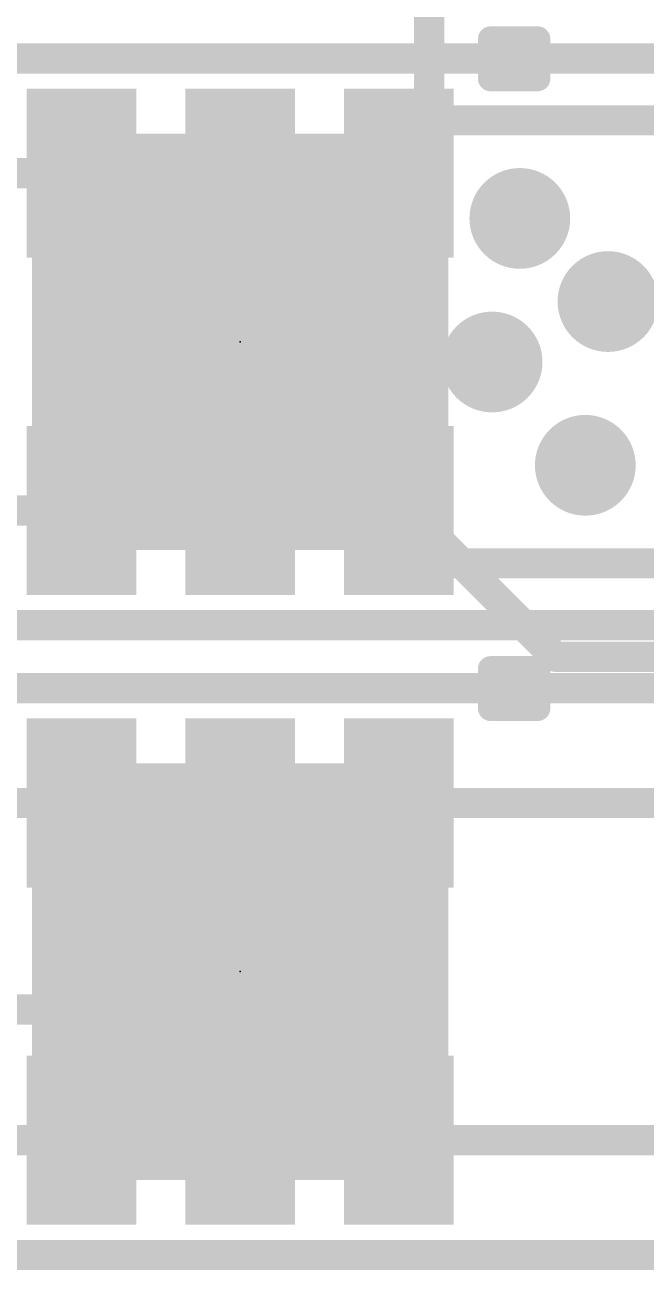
# Model space of a CAD drawing. Extents: x 0 to 108, y -62 to 34.
# Drawn here: x 11.3 to 14.43, y 15.96 to 22.24 of the extents above; entities that cross this region are included whole.
import ezdxf

# ---------------------------------------------------------------- set-up
doc = ezdxf.new("R2010")
doc.units = 0
for name, color, linetype in [('1', 12, 'CONTINUOUS'), ('16', 132, 'CONTINUOUS'), ('18', 110, 'CONTINUOUS'), ('21', 253, 'CONTINUOUS'), ('23', 53, 'CONTINUOUS'), ('29', 253, 'CONTINUOUS'), ('39', 12, 'CONTINUOUS'), ('51', 253, 'CONTINUOUS')]:
    doc.layers.add(name, color=color, linetype=linetype)

# ---------------------------------------------------------------- blocks, each defined once
blk = doc.blocks.new('RECT')
blk.add_solid([(-0.5, -0.5), (0.5, -0.5), (-0.5, 0.5), (0.5, 0.5)])
blk = doc.blocks.new('ROUNDV')
at = {"const_width": 0.5}
blk.add_lwpolyline([(0, -0.25, 1), (0, 0.25, 1), (0, -0.25)], format="xyb", dxfattribs=at)

msp = doc.modelspace()

# ---------------------------------------------------------------- linework, layer by layer
at = {"layer": '1', "const_width": 0.1524}
for points in [[(32.0675, 22.0663), (8.255, 22.0663)], [(13.2587, 21.7542), (13.1825, 21.678)], [(14.7194, 21.7542), (13.2587, 21.7542)], [(13.1825, 21.678), (13.1825, 21.4875)], [(11.5825, 21.4875), (10.0075, 21.4875)], [(12.3825, 21.4875), (12.3825, 21.0185)], [(12.3825, 19.7875), (12.3825, 20.2883)], [(10.0075, 19.7875), (11.5825, 19.7875)], [(13.1825, 19.7875), (13.1825, 19.5589)], [(13.1825, 19.5589), (13.2206, 19.5208)], [(13.2206, 19.5208), (14.7448, 19.5208)], [(8.5725, 19.2088), (32.2263, 19.2088)], [(32.0675, 18.8912), (8.255, 18.8912)], [(10.0075, 18.3125), (11.5825, 18.3125)], [(12.3825, 18.3125), (12.3825, 17.8435)], [(13.1825, 18.3125), (14.7575, 18.3125)], [(9.4298, 17.272), (12.2238, 17.272)], [(12.2238, 17.272), (12.3825, 17.1133)], [(12.3825, 17.1133), (12.3825, 16.6125)], [(11.5825, 16.6125), (10.0075, 16.6125)], [(14.7575, 16.6125), (13.1825, 16.6125)], [(8.5725, 16.0338), (32.2263, 16.0338)]]:
    msp.add_lwpolyline(points, dxfattribs=at)
at = {"layer": '1', "const_width": 0.0762}
for points in [[(13.2587, 21.7923, 1), (13.2587, 21.7161)], [(13.2856, 21.7273, 1), (13.2318, 21.7811)], [(13.2206, 21.678, 1), (13.1444, 21.678)], [(13.1556, 21.7049, 1), (13.2094, 21.6511)], [(11.5825, 21.4494, 1), (11.5825, 21.5256)], [(12.4206, 21.4875, 1), (12.3444, 21.4875)], [(13.1444, 21.4875, 1), (13.2206, 21.4875)], [(12.3444, 21.0185, 1), (12.4206, 21.0185)], [(12.4206, 20.2883, 1), (12.3444, 20.2883)], [(11.5825, 19.7494, 1), (11.5825, 19.8256)], [(13.2206, 19.7875, 1), (13.1444, 19.7875)], [(12.3444, 19.7875, 1), (12.4206, 19.7875)], [(13.1444, 19.5589, 1), (13.2206, 19.5589)], [(13.2094, 19.5858, 1), (13.1556, 19.532)], [(13.2206, 19.5589, 1), (13.2206, 19.4827)], [(13.1937, 19.4939, 1), (13.2475, 19.5477)], [(11.5825, 18.2744, 1), (11.5825, 18.3506)], [(12.4206, 18.3125, 1), (12.3444, 18.3125)], [(13.1825, 18.3506, 1), (13.1825, 18.2744)], [(12.3444, 17.8435, 1), (12.4206, 17.8435)], [(12.2507, 17.2989, 1), (12.1968, 17.2451)], [(12.2238, 17.2339, 1), (12.2238, 17.3101)], [(12.4206, 17.1133, 1), (12.3444, 17.1133)], [(12.3556, 17.0863, 1), (12.4094, 17.1402)], [(11.5825, 16.5744, 1), (11.5825, 16.6506)], [(12.3444, 16.6125, 1), (12.4206, 16.6125)], [(13.1825, 16.6506, 1), (13.1825, 16.5744)]]:
    msp.add_lwpolyline(points, format="xyb", dxfattribs=at)
at = {"layer": '16', "const_width": 0.1524}
for points in [[(13.335, 25.4), (13.335, 19.685)], [(13.335, 19.685), (13.97, 19.05)], [(13.97, 19.05), (17.145, 19.05)]]:
    msp.add_lwpolyline(points, dxfattribs=at)
at = {"layer": '16', "const_width": 0.0762}
for points in [[(13.2969, 19.685, 1), (13.3731, 19.685)], [(13.3619, 19.7119, 1), (13.3081, 19.6581)], [(13.97, 19.0881, 1), (13.97, 19.0119)], [(13.9431, 19.0231, 1), (13.9969, 19.0769)]]:
    msp.add_lwpolyline(points, format="xyb", dxfattribs=at)
at = {"layer": '21', "const_width": 0.127}
for points in [[(13.6445, 22.0645), (13.6445, 22.1645)], [(13.6445, 22.1645), (13.8825, 22.1645)], [(13.8825, 22.1645), (13.8825, 21.9645)], [(13.7825, 22.0645), (13.6445, 22.0645)], [(13.6445, 21.9645), (13.6445, 22.0645)], [(13.8825, 21.9645), (13.6445, 21.9645)], [(13.6445, 18.8895), (13.6445, 18.9895)], [(13.6445, 18.9895), (13.8825, 18.9895)], [(13.8825, 18.9895), (13.8825, 18.7895)], [(13.7825, 18.8895), (13.6445, 18.8895)], [(13.6445, 18.7895), (13.6445, 18.8895)], [(13.8825, 18.7895), (13.6445, 18.7895)]]:
    msp.add_lwpolyline(points, dxfattribs=at)
at = {"layer": '21', "const_width": 0.0635}
for points in [[(13.6763, 22.1645, 1), (13.6128, 22.1645)], [(13.6445, 22.1962, 1), (13.6445, 22.1328)], [(13.9143, 22.1645, 1), (13.8507, 22.1645)], [(13.8825, 22.1328, 1), (13.8825, 22.1962)], [(13.6445, 22.0963, 1), (13.6445, 22.0328)], [(13.6763, 22.0645, 1), (13.6128, 22.0645)], [(13.7825, 22.0328, 1), (13.7825, 22.0963)], [(13.6128, 22.0645, 1), (13.6763, 22.0645)], [(13.6445, 21.9962, 1), (13.6445, 21.9328)], [(13.6128, 21.9645, 1), (13.6763, 21.9645)], [(13.8507, 21.9645, 1), (13.9143, 21.9645)], [(13.8825, 21.9328, 1), (13.8825, 21.9962)], [(13.6763, 18.9895, 1), (13.6128, 18.9895)], [(13.6445, 19.0212, 1), (13.6445, 18.9578)], [(13.9143, 18.9895, 1), (13.8507, 18.9895)], [(13.8825, 18.9578, 1), (13.8825, 19.0212)], [(13.6445, 18.9213, 1), (13.6445, 18.8578)], [(13.6763, 18.8895, 1), (13.6128, 18.8895)], [(13.6128, 18.8895, 1), (13.6763, 18.8895)], [(13.7825, 18.8578, 1), (13.7825, 18.9213)], [(13.6445, 18.8212, 1), (13.6445, 18.7578)], [(13.8825, 18.7578, 1), (13.8825, 18.8212)], [(13.6128, 18.7895, 1), (13.6763, 18.7895)], [(13.8507, 18.7895, 1), (13.9143, 18.7895)]]:
    msp.add_lwpolyline(points, format="xyb", dxfattribs=at)
at = {"layer": '23'}
for p in [(12.3825, 20.6375), (12.3825, 17.4625)]:
    msp.add_point(p, dxfattribs=at)
at = {"layer": '51', "const_width": 0.1}
for points in [[(11.3825, 19.6375), (11.3825, 21.6375)], [(11.3825, 21.6375), (13.3825, 21.6375)], [(13.3825, 21.6375), (13.3825, 19.6375)], [(11.7325, 21.5875), (11.4325, 21.5875)], [(11.4325, 21.5875), (11.4325, 21.0875)], [(11.7325, 21.0875), (11.7325, 21.5875)], [(12.5325, 21.5875), (12.2325, 21.5875)], [(12.2325, 21.5875), (12.2325, 21.0875)], [(12.5325, 21.0875), (12.5325, 21.5875)], [(13.3325, 21.5875), (13.0325, 21.5875)], [(13.0325, 21.5875), (13.0325, 21.0875)], [(13.3325, 21.0875), (13.3325, 21.5875)], [(11.4325, 21.0875), (11.7325, 21.0875)], [(12.2325, 21.0875), (12.5325, 21.0875)], [(13.0325, 21.0875), (13.3325, 21.0875)], [(11.4325, 19.6875), (11.4325, 20.1875)], [(11.4325, 20.1875), (11.7325, 20.1875)], [(11.7325, 20.1875), (11.7325, 19.6875)], [(12.2325, 19.6875), (12.2325, 20.1875)], [(12.2325, 20.1875), (12.5325, 20.1875)], [(12.5325, 20.1875), (12.5325, 19.6875)], [(13.0325, 20.1875), (13.0325, 19.6875)], [(13.3325, 20.1875), (13.0325, 20.1875)], [(13.3325, 19.6875), (13.3325, 20.1875)], [(11.7325, 19.6875), (11.4325, 19.6875)], [(12.5325, 19.6875), (12.2325, 19.6875)], [(13.0325, 19.6875), (13.3325, 19.6875)], [(13.3825, 19.6375), (11.3825, 19.6375)], [(11.3825, 16.4625), (11.3825, 18.4625)], [(11.3825, 18.4625), (13.3825, 18.4625)], [(11.7325, 18.4125), (11.4325, 18.4125)], [(11.4325, 18.4125), (11.4325, 17.9125)], [(11.7325, 17.9125), (11.7325, 18.4125)], [(12.5325, 18.4125), (12.2325, 18.4125)], [(12.2325, 18.4125), (12.2325, 17.9125)], [(12.5325, 17.9125), (12.5325, 18.4125)], [(13.3325, 18.4125), (13.0325, 18.4125)], [(13.0325, 18.4125), (13.0325, 17.9125)], [(13.3325, 17.9125), (13.3325, 18.4125)], [(13.3825, 18.4625), (13.3825, 16.4625)], [(11.4325, 17.9125), (11.7325, 17.9125)], [(12.2325, 17.9125), (12.5325, 17.9125)], [(13.0325, 17.9125), (13.3325, 17.9125)], [(11.4325, 16.5125), (11.4325, 17.0125)], [(11.4325, 17.0125), (11.7325, 17.0125)], [(11.7325, 17.0125), (11.7325, 16.5125)], [(12.2325, 16.5125), (12.2325, 17.0125)], [(12.2325, 17.0125), (12.5325, 17.0125)], [(12.5325, 17.0125), (12.5325, 16.5125)], [(13.0325, 17.0125), (13.0325, 16.5125)], [(13.3325, 17.0125), (13.0325, 17.0125)], [(13.3325, 16.5125), (13.3325, 17.0125)], [(13.3825, 16.4625), (11.3825, 16.4625)], [(11.7325, 16.5125), (11.4325, 16.5125)], [(12.5325, 16.5125), (12.2325, 16.5125)], [(13.0325, 16.5125), (13.3325, 16.5125)]]:
    msp.add_lwpolyline(points, dxfattribs=at)
at = {"layer": '51', "const_width": 0.05}
for points in [[(11.4075, 21.6375, 1), (11.3575, 21.6375)], [(11.3825, 21.6625, 1), (11.3825, 21.6125)], [(13.4075, 21.6375, 1), (13.3575, 21.6375)], [(13.3825, 21.6125, 1), (13.3825, 21.6625)], [(11.4325, 21.6125, 1), (11.4325, 21.5625)], [(11.4575, 21.5875, 1), (11.4075, 21.5875)], [(11.7575, 21.5875, 1), (11.7075, 21.5875)], [(11.7325, 21.5625, 1), (11.7325, 21.6125)], [(12.2325, 21.6125, 1), (12.2325, 21.5625)], [(12.2575, 21.5875, 1), (12.2075, 21.5875)], [(12.5575, 21.5875, 1), (12.5075, 21.5875)], [(12.5325, 21.5625, 1), (12.5325, 21.6125)], [(13.0325, 21.6125, 1), (13.0325, 21.5625)], [(13.0575, 21.5875, 1), (13.0075, 21.5875)], [(13.3575, 21.5875, 1), (13.3075, 21.5875)], [(13.3325, 21.5625, 1), (13.3325, 21.6125)], [(11.4325, 21.1125, 1), (11.4325, 21.0625)], [(11.4075, 21.0875, 1), (11.4575, 21.0875)], [(11.7075, 21.0875, 1), (11.7575, 21.0875)], [(11.7325, 21.0625, 1), (11.7325, 21.1125)], [(12.2325, 21.1125, 1), (12.2325, 21.0625)], [(12.2075, 21.0875, 1), (12.2575, 21.0875)], [(12.5075, 21.0875, 1), (12.5575, 21.0875)], [(12.5325, 21.0625, 1), (12.5325, 21.1125)], [(13.0325, 21.1125, 1), (13.0325, 21.0625)], [(13.0075, 21.0875, 1), (13.0575, 21.0875)], [(13.3075, 21.0875, 1), (13.3575, 21.0875)], [(13.3325, 21.0625, 1), (13.3325, 21.1125)], [(11.4575, 20.1875, 1), (11.4075, 20.1875)], [(11.4325, 20.2125, 1), (11.4325, 20.1625)], [(11.7575, 20.1875, 1), (11.7075, 20.1875)], [(11.7325, 20.1625, 1), (11.7325, 20.2125)], [(12.2575, 20.1875, 1), (12.2075, 20.1875)], [(12.2325, 20.2125, 1), (12.2325, 20.1625)], [(12.5575, 20.1875, 1), (12.5075, 20.1875)], [(12.5325, 20.1625, 1), (12.5325, 20.2125)], [(13.0575, 20.1875, 1), (13.0075, 20.1875)], [(13.0325, 20.2125, 1), (13.0325, 20.1625)], [(13.3575, 20.1875, 1), (13.3075, 20.1875)], [(13.3325, 20.1625, 1), (13.3325, 20.2125)], [(11.4325, 19.7125, 1), (11.4325, 19.6625)], [(11.7325, 19.6625, 1), (11.7325, 19.7125)], [(12.2325, 19.7125, 1), (12.2325, 19.6625)], [(12.5325, 19.6625, 1), (12.5325, 19.7125)], [(13.0325, 19.7125, 1), (13.0325, 19.6625)], [(13.3325, 19.6625, 1), (13.3325, 19.7125)], [(11.3825, 19.6625, 1), (11.3825, 19.6125)], [(11.3575, 19.6375, 1), (11.4075, 19.6375)], [(11.4075, 19.6875, 1), (11.4575, 19.6875)], [(11.7075, 19.6875, 1), (11.7575, 19.6875)], [(12.2075, 19.6875, 1), (12.2575, 19.6875)], [(12.5075, 19.6875, 1), (12.5575, 19.6875)], [(13.0075, 19.6875, 1), (13.0575, 19.6875)], [(13.3075, 19.6875, 1), (13.3575, 19.6875)], [(13.3575, 19.6375, 1), (13.4075, 19.6375)], [(13.3825, 19.6125, 1), (13.3825, 19.6625)], [(11.4075, 18.4625, 1), (11.3575, 18.4625)], [(11.3825, 18.4875, 1), (11.3825, 18.4375)], [(11.4325, 18.4375, 1), (11.4325, 18.3875)], [(11.4575, 18.4125, 1), (11.4075, 18.4125)], [(11.7575, 18.4125, 1), (11.7075, 18.4125)], [(11.7325, 18.3875, 1), (11.7325, 18.4375)], [(12.2325, 18.4375, 1), (12.2325, 18.3875)], [(12.2575, 18.4125, 1), (12.2075, 18.4125)], [(12.5575, 18.4125, 1), (12.5075, 18.4125)], [(12.5325, 18.3875, 1), (12.5325, 18.4375)], [(13.0325, 18.4375, 1), (13.0325, 18.3875)], [(13.0575, 18.4125, 1), (13.0075, 18.4125)], [(13.3575, 18.4125, 1), (13.3075, 18.4125)], [(13.3325, 18.3875, 1), (13.3325, 18.4375)], [(13.4075, 18.4625, 1), (13.3575, 18.4625)], [(13.3825, 18.4375, 1), (13.3825, 18.4875)], [(11.4325, 17.9375, 1), (11.4325, 17.8875)], [(11.7325, 17.8875, 1), (11.7325, 17.9375)], [(12.2325, 17.9375, 1), (12.2325, 17.8875)], [(12.5325, 17.8875, 1), (12.5325, 17.9375)], [(13.0325, 17.9375, 1), (13.0325, 17.8875)], [(13.3325, 17.8875, 1), (13.3325, 17.9375)], [(11.4075, 17.9125, 1), (11.4575, 17.9125)], [(11.7075, 17.9125, 1), (11.7575, 17.9125)], [(12.2075, 17.9125, 1), (12.2575, 17.9125)], [(12.5075, 17.9125, 1), (12.5575, 17.9125)], [(13.0075, 17.9125, 1), (13.0575, 17.9125)], [(13.3075, 17.9125, 1), (13.3575, 17.9125)], [(11.4575, 17.0125, 1), (11.4075, 17.0125)], [(11.4325, 17.0375, 1), (11.4325, 16.9875)], [(11.7575, 17.0125, 1), (11.7075, 17.0125)], [(11.7325, 16.9875, 1), (11.7325, 17.0375)], [(12.2575, 17.0125, 1), (12.2075, 17.0125)], [(12.2325, 17.0375, 1), (12.2325, 16.9875)], [(12.5575, 17.0125, 1), (12.5075, 17.0125)], [(12.5325, 16.9875, 1), (12.5325, 17.0375)], [(13.0575, 17.0125, 1), (13.0075, 17.0125)], [(13.0325, 17.0375, 1), (13.0325, 16.9875)], [(13.3575, 17.0125, 1), (13.3075, 17.0125)], [(13.3325, 16.9875, 1), (13.3325, 17.0375)], [(11.3825, 16.4875, 1), (11.3825, 16.4375)], [(11.4325, 16.5375, 1), (11.4325, 16.4875)], [(11.4075, 16.5125, 1), (11.4575, 16.5125)], [(11.7075, 16.5125, 1), (11.7575, 16.5125)], [(11.7325, 16.4875, 1), (11.7325, 16.5375)], [(12.2325, 16.5375, 1), (12.2325, 16.4875)], [(12.2075, 16.5125, 1), (12.2575, 16.5125)], [(12.5075, 16.5125, 1), (12.5575, 16.5125)], [(12.5325, 16.4875, 1), (12.5325, 16.5375)], [(13.0325, 16.5375, 1), (13.0325, 16.4875)], [(13.0075, 16.5125, 1), (13.0575, 16.5125)], [(13.3075, 16.5125, 1), (13.3575, 16.5125)], [(13.3325, 16.4875, 1), (13.3325, 16.5375)], [(13.3825, 16.4375, 1), (13.3825, 16.4875)], [(11.3575, 16.4625, 1), (11.4075, 16.4625)], [(13.3575, 16.4625, 1), (13.4075, 16.4625)]]:
    msp.add_lwpolyline(points, format="xyb", dxfattribs=at)

# ---------------------------------------------------------------- block references
at = {"layer": '1', "xscale": 0.7, "yscale": 0.4, "rotation": 90}
for p in [(11.5825, 21.4875), (12.3825, 21.4875), (13.1825, 21.4875), (11.5825, 19.7875), (12.3825, 19.7875), (13.1825, 19.7875), (11.5825, 18.3125), (12.3825, 18.3125), (13.1825, 18.3125), (11.5825, 16.6125), (12.3825, 16.6125), (13.1825, 16.6125)]:
    msp.add_blockref('RECT', p, dxfattribs=at)
at = {"layer": '18', "xscale": 0.508, "yscale": 0.508}
for p in [(13.7922, 21.2598), (13.7922, 21.2598), (12.3825, 21.0185), (12.3825, 21.0185), (14.2367, 20.8407), (14.2367, 20.8407), (13.6525, 20.5359), (13.6525, 20.5359), (12.3825, 20.2883), (12.3825, 20.2883), (14.1224, 20.0152), (14.1224, 20.0152), (12.3825, 17.8435), (12.3825, 17.8435), (12.3825, 17.1133), (12.3825, 17.1133)]:
    msp.add_blockref('ROUNDV', p, dxfattribs=at)
at = {"layer": '29', "xscale": 0.8524, "yscale": 0.5524, "rotation": 90}
for p in [(11.5825, 21.4875), (12.3825, 21.4875), (13.1825, 21.4875), (11.5825, 19.7875), (12.3825, 19.7875), (13.1825, 19.7875), (11.5825, 18.3125), (12.3825, 18.3125), (13.1825, 18.3125), (11.5825, 16.6125), (12.3825, 16.6125), (13.1825, 16.6125)]:
    msp.add_blockref('RECT', p, dxfattribs=at)
at = {"layer": '39', "xscale": 2.032, "yscale": 2.032}
for p in [(12.3825, 20.6375), (12.3825, 17.4625)]:
    msp.add_blockref('RECT', p, dxfattribs=at)
at = {"layer": '51', "xscale": 0.508, "yscale": 0.254}
for p in [(12.3825, 20.5105), (12.3825, 17.3355)]:
    msp.add_blockref('RECT', p, dxfattribs=at)

doc.saveas('drawing.dxf')
